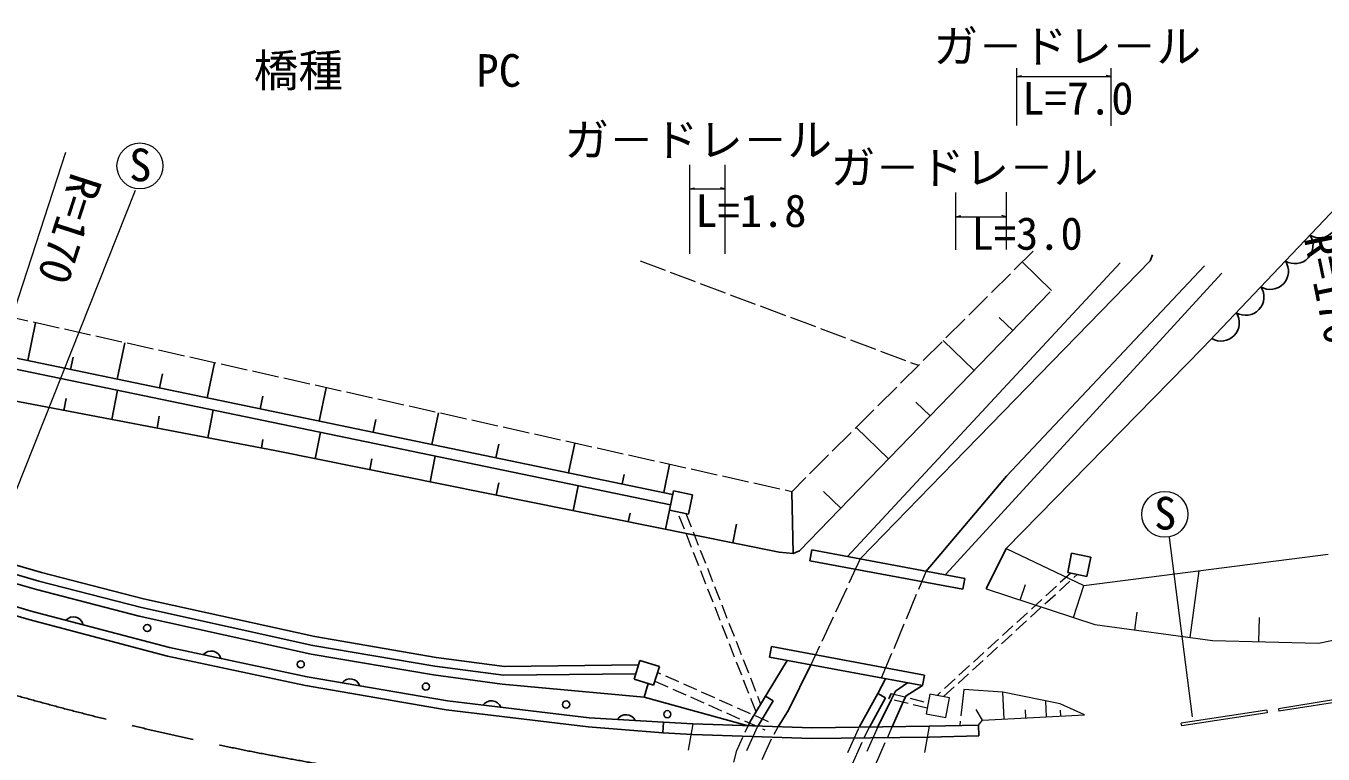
# Model space of a CAD drawing. Units: millimetres, scale not verified. Extents: x 52259 to 692259, y 20000 to 380000.
# Drawn here: x 141418 to 214144, y 275128 to 315993 of the extents above; entities that cross this region are included whole.
import ezdxf
from ezdxf.enums import TextEntityAlignment as Align

# ---------------------------------------------------------------- set-up
doc = ezdxf.new("R2010")
doc.units = ezdxf.units.MM
doc.header["$LTSCALE"] = 1000
doc.linetypes.add('CHAIN', pattern=[18.5, 12, -1.5, 3.5, -1.5])
for name, color, linetype, lineweight in [('M-BGD', 7, 'Continuous', 25), ('M-BGD-LWCN', 7, 'Continuous', 13), ('M-BMK', 7, 'Continuous', 13), ('現況平面', 7, 'Continuous', 13)]:
    doc.layers.add(name, color=color, linetype=linetype, lineweight=lineweight)
doc.layers.add('M-STR-STR1', color=1, linetype='Continuous')
doc.styles.add('ＭＳ ゴシック', font='')
doc.styles.get('ＭＳ ゴシック').set_extended_font_data('MS Gothic')

msp = doc.modelspace()

# ---------------------------------------------------------------- linework, layer by layer
at = {"layer": 'M-BGD', "lineweight": 13}
for p, q in [((196969, 310402), (196969, 313624)), ((202255, 310383), (202255, 313615)), ((196969, 313150), (197232, 313216)), ((196969, 313150), (202255, 313147)), ((202255, 313147), (201992, 313213)), ((178634, 303201), (178634, 308201)), ((180619, 303197), (180619, 308197)), ((178634, 306841), (178897, 306907)), ((178634, 306841), (180619, 306841)), ((180619, 306841), (180356, 306907)), ((193563, 303422), (193563, 306644)), ((196404, 303436), (196404, 306668)), ((193563, 305284), (193826, 305350)), ((193563, 305284), (196390, 305284)), ((196390, 305284), (196127, 305350))]:
    msp.add_line(p, q, dxfattribs=at)
at = {"layer": 'M-BGD'}
for p, q in [((207411, 297932), (215279, 306210)), ((187478, 286210), (202769, 302696)), ((204453, 302818), (193451, 291488)), ((198925, 301152), (197275, 302746)), ((204588, 303151), (204453, 302818)), ((192991, 285229), (208465, 302115)), ((207492, 302537), (196390, 290730)), ((198848, 301073), (184794, 286525)), ((196745, 298895), (195976, 299638)), ((141515, 297208), (141956, 299333)), ((146528, 296168), (146953, 298216)), ((194581, 296656), (192849, 298329)), ((207411, 297932), (196384, 286661)), ((140219, 296864), (177555, 289115)), ((140341, 297452), (177677, 289702)), ((143915, 296710), (144060, 297411)), ((151577, 295120), (151987, 297090)), ((148911, 295673), (149078, 296476)), ((155474, 292139), (138383, 295402)), ((146231, 293904), (146546, 295551)), ((157858, 293816), (158247, 295691)), ((143544, 294416), (143671, 295079)), ((154559, 294501), (154706, 295209)), ((192115, 294104), (191309, 294883)), ((148767, 293420), (148894, 294086)), ((151619, 292875), (151917, 294436)), ((160890, 293187), (161038, 293899)), ((164179, 292504), (164548, 294282)), ((157627, 291705), (157926, 293189)), ((189786, 291693), (187962, 293455)), ((154616, 292303), (154708, 292787)), ((167768, 291759), (167925, 292514)), ((171846, 290913), (172190, 292573)), ((183651, 286456), (155474, 292139)), ((160692, 291087), (160814, 291692)), ((164073, 290405), (164365, 291853)), ((177179, 289806), (177507, 291385)), ((193451, 291488), (188210, 286106)), ((167782, 289657), (167923, 290355)), ((172099, 288786), (172382, 290189)), ((174848, 290290), (174956, 290814)), ((196390, 290730), (191891, 285385)), ((177495, 288821), (177718, 289898)), ((178795, 289675), (177718, 289898)), ((178572, 288598), (178795, 289675)), ((184442, 286377), (184353, 289854)), ((187110, 288922), (186139, 289860)), ((177277, 287742), (177495, 288821)), ((178572, 288598), (177495, 288821)), ((142281, 285322), (132820, 288045)), ((175188, 288163), (175287, 288655)), ((181043, 286982), (181255, 288032)), ((142149, 284839), (132679, 287565)), ((142017, 284357), (132537, 287086)), ((185370, 285981), (185483, 286583)), ((194064, 284979), (185483, 286583)), ((196384, 286661), (195249, 284393)), ((132197, 285976), (141714, 283155)), ((184442, 286377), (183651, 286456)), ((184794, 286525), (184442, 286377)), ((193952, 284378), (185370, 285981)), ((188202, 286088), (188210, 286106)), ((199826, 285325), (200049, 286402)), ((201126, 286178), (200049, 286402)), ((200903, 285101), (201126, 286178)), ((132049, 285499), (141580, 282673)), ((148006, 283840), (142281, 285322)), ((191886, 285373), (191891, 285385)), ((200903, 285101), (199826, 285325)), ((147890, 283354), (142149, 284839)), ((193952, 284378), (194064, 284979)), ((147773, 282867), (142017, 284357)), ((157606, 281721), (148006, 283840)), ((141714, 283155), (149468, 281115)), ((157510, 281230), (147890, 283354)), ((141580, 282673), (149352, 280628)), ((157414, 280739), (147773, 282867)), ((164415, 280557), (157606, 281721)), ((149468, 281115), (157184, 279467)), ((164265, 279569), (157414, 280739)), ((164340, 280063), (157510, 281230)), ((183223, 281162), (183113, 280572)), ((191804, 279559), (183223, 281162)), ((149352, 280628), (157089, 278976)), ((168191, 279548), (164340, 280063)), ((168257, 280044), (164415, 280557)), ((175761, 280127), (168222, 280049)), ((175844, 280388), (175511, 279335)), ((176934, 280044), (175844, 280388)), ((176601, 278990), (176934, 280044)), ((184102, 280387), (182023, 276957)), ((183113, 280572), (191694, 278969)), ((184165, 277597), (185426, 280140)), ((157184, 279467), (165055, 278114)), ((168125, 279053), (164265, 279569)), ((175603, 279626), (168191, 279548)), ((175511, 279335), (176601, 278990)), ((189181, 278530), (189620, 279356)), ((191804, 279559), (191694, 278969)), ((157089, 278976), (164983, 277619)), ((176074, 278330), (168125, 279053)), ((176312, 279082), (176074, 278330)), ((190074, 278472), (190164, 278658)), ((190164, 278658), (190854, 279126)), ((165055, 278114), (172998, 277159)), ((181914, 276721), (176074, 278330)), ((183310, 278116), (182465, 276721)), ((182883, 278375), (183310, 278116)), ((189181, 278530), (188133, 276635)), ((189619, 278288), (188709, 276642)), ((189181, 278530), (189619, 278288)), ((189189, 276649), (189928, 278171)), ((189801, 278221), (189930, 278535)), ((189928, 278171), (190074, 278472)), ((189992, 276659), (190555, 277925)), ((190555, 277925), (190686, 278220)), ((164983, 277619), (172939, 276663)), ((177159, 276919), (172998, 277159)), ((183600, 276665), (184165, 277597)), ((177125, 276320), (172939, 276663)), ((177125, 276320), (177159, 276919)), ((177159, 276919), (178814, 276825)), ((178814, 276825), (185492, 276601)), ((181982, 276869), (181914, 276721)), ((182023, 276957), (181982, 276869)), ((182465, 276721), (182457, 276703)), ((185492, 276601), (192053, 276685)), ((192053, 276685), (194834, 276752)), ((194848, 276152), (194834, 276752)), ((177125, 276320), (178787, 276226)), ((178787, 276226), (185486, 276001)), ((185486, 276001), (192064, 276085)), ((192064, 276085), (194848, 276152))]:
    msp.add_line(p, q, dxfattribs=at)
msp.add_lwpolyline([(190686, 278220), (190765, 278397), (191694, 278969)], dxfattribs=at)
for centre in [(148217, 282203), (156826, 280166), (163844, 278915), (171704, 277910), (177380, 277366)]:
    msp.add_circle(centre, 200, dxfattribs=at)
for centre, radius, start, end in [((213937, 305125), 1025, 239.13447, 33.7737), ((212559, 303676), 1025, 239.13447, 33.7737), ((211182, 302226), 1025, 239.13447, 33.7737), ((209804, 300776), 1025, 239.13447, 33.7737), ((208426, 299327), 1025, 239.13447, 33.7737), ((144073, 282258), 567, 13.33532, 137.19035), ((151803, 280343), 567, 16.01395, 139.86898), ((159596, 278781), 567, 18.31792, 142.17294), ((204433, 267129), 25770, 151.98282, 152.0138), ((167506, 277550), 567, 21.22036, 145.07538), ((175063, 276773), 567, 24.77085, 148.62588)]:
    msp.add_arc(centre, radius, start, end, dxfattribs=at)
at = {"layer": 'M-BGD-LWCN'}
msp.add_line((134389, 280377), (143648, 308912), dxfattribs=at)
at = {"layer": 'M-BMK'}
for p, q in [((147536, 306764), (138621, 284291)), ((205514, 287274), (206800, 277214))]:
    msp.add_line(p, q, dxfattribs=at)
for centre in [(147810, 308133), (205273, 288583)]:
    msp.add_circle(centre, 1290, dxfattribs=at)
at = {"layer": 'M-BMK', "color": 2, "linetype": 'CHAIN', "lineweight": 25}
msp.add_arc((186859, 442077), 170000, 252.02226, 281.72049, dxfattribs=at)
at = {"layer": '現況平面'}
for p, q in [((197885, 303354), (196823, 302295)), ((175853, 302808), (177257, 302281)), ((177538, 302175), (178942, 301648)), ((196611, 302083), (195549, 301023)), ((179223, 301543), (180627, 301015)), ((180908, 300910), (182312, 300382)), ((195337, 300812), (194275, 299752)), ((141525, 299429), (140061, 299756)), ((182593, 300277), (183997, 299749)), ((184278, 299644), (185682, 299117)), ((143282, 299036), (141818, 299364)), ((145038, 298644), (143574, 298971)), ((185963, 299011), (187368, 298484)), ((194062, 299540), (193000, 298481)), ((146795, 298251), (145331, 298578)), ((148551, 297858), (147088, 298186)), ((187648, 298378), (189053, 297851)), ((192788, 298269), (191726, 297210)), ((150308, 297466), (148844, 297793)), ((189333, 297745), (190738, 297218)), ((152065, 297073), (150601, 297400)), ((153821, 296680), (152358, 297007)), ((191514, 296998), (190452, 295938)), ((191019, 297112), (191462, 296946)), ((155578, 296287), (154114, 296615)), ((157335, 295895), (155871, 296222)), ((159091, 295502), (157627, 295829)), ((160848, 295109), (159384, 295436)), ((190239, 295726), (189177, 294667)), ((162605, 294716), (161141, 295044)), ((164361, 294324), (162897, 294651)), ((166118, 293931), (164654, 294258)), ((167874, 293538), (166411, 293866)), ((188965, 294455), (187903, 293396)), ((169631, 293146), (168167, 293473)), ((187691, 293184), (186629, 292124)), ((171388, 292753), (169924, 293080)), ((173144, 292360), (171681, 292687)), ((174901, 291967), (173437, 292295)), ((176658, 291575), (175194, 291902)), ((186416, 291913), (185355, 290853)), ((178414, 291182), (176950, 291509)), ((180171, 290789), (178707, 291116)), ((181928, 290396), (180464, 290724)), ((183684, 290004), (182220, 290331)), ((185142, 290641), (184353, 289854)), ((184353, 289854), (183977, 289938)), ((178342, 287742), (178051, 288487)), ((178425, 288628), (178716, 287883)), ((178743, 286718), (178452, 287463)), ((178826, 287604), (179117, 286859)), ((179227, 286580), (179518, 285835)), ((179144, 285693), (178852, 286438)), ((188196, 286076), (187562, 284716)), ((179545, 284669), (179253, 285414)), ((179628, 285555), (179919, 284810)), ((191473, 284383), (191886, 285373)), ((200002, 285288), (199412, 284748)), ((200173, 285038), (200364, 285213)), ((206687, 281669), (207195, 285412)), ((179946, 283645), (179654, 284390)), ((180029, 284531), (180320, 283786)), ((187435, 284445), (186800, 283085)), ((197164, 283765), (197453, 284646)), ((199191, 284546), (198600, 284005)), ((199361, 284295), (199951, 284835)), ((200148, 282786), (200736, 284581)), ((190781, 282721), (191358, 284106)), ((198379, 283803), (197789, 283263)), ((198550, 283552), (199140, 284092)), ((180347, 282620), (180055, 283365)), ((180429, 283507), (180721, 282762)), ((197568, 283060), (196977, 282520)), ((197738, 282810), (198328, 283350)), ((203587, 282089), (203724, 283093)), ((180748, 281596), (180456, 282341)), ((180830, 282482), (181122, 281737)), ((186674, 282813), (186039, 281454)), ((190088, 281060), (190665, 282444)), ((196756, 282318), (196166, 281778)), ((196927, 282067), (197517, 282607)), ((210545, 281432), (210580, 282800)), ((181231, 281458), (181523, 280713)), ((195945, 281575), (195354, 281035)), ((196115, 281324), (196705, 281865)), ((181149, 280572), (180857, 281317)), ((185913, 281182), (185426, 280140)), ((189395, 279398), (189972, 280783)), ((195133, 280832), (194543, 280292)), ((195304, 280582), (195894, 281122)), ((181550, 279547), (181258, 280292)), ((181632, 280434), (181924, 279689)), ((194322, 280090), (193731, 279550)), ((194492, 279839), (195082, 280379)), ((177018, 279621), (176827, 279706)), ((178024, 279174), (177292, 279499)), ((182033, 279409), (182325, 278664)), ((193510, 279347), (192920, 278807)), ((193681, 279097), (194271, 279637)), ((176675, 279226), (177406, 278901)), ((177681, 278779), (178412, 278455)), ((179029, 278728), (178298, 279052)), ((180034, 278281), (179303, 278606)), ((181951, 278523), (181659, 279268)), ((192699, 278605), (192500, 278422)), ((192869, 278354), (193459, 278894)), ((194007, 278760), (193835, 277270)), ((196195, 278601), (194007, 278760)), ((199414, 277939), (196195, 278601)), ((196272, 277095), (196195, 278601)), ((178686, 278333), (179417, 278008)), ((179691, 277886), (180422, 277561)), ((181039, 277834), (180308, 278159)), ((182351, 277499), (182060, 278244)), ((182434, 278385), (182612, 277929)), ((189804, 278220), (189801, 278221)), ((189930, 278535), (190704, 278334)), ((190873, 277962), (190096, 278150)), ((190995, 278259), (191769, 278058)), ((191942, 277704), (191165, 277891)), ((192089, 278498), (191884, 277389)), ((193204, 278292), (192089, 278498)), ((192999, 277183), (193204, 278292)), ((198639, 277216), (198594, 278108)), ((200773, 277325), (199414, 277939)), ((216424, 278439), (211637, 277676)), ((216448, 278291), (211660, 277528)), ((180696, 277440), (181428, 277115)), ((182045, 277388), (181314, 277713)), ((183050, 276941), (182319, 277266)), ((191884, 277389), (192999, 277183)), ((195054, 277033), (194689, 277628)), ((195054, 277033), (200773, 277325)), ((197485, 277157), (197462, 277607)), ((199444, 277257), (199427, 277585)), ((210994, 277588), (206195, 276868)), ((211016, 277440), (206217, 276720)), ((210994, 277588), (211016, 277440)), ((211637, 277676), (211660, 277528)), ((178814, 276825), (178548, 275349)), ((181702, 276993), (182433, 276668)), ((181743, 276352), (181914, 276721)), ((182433, 276668), (181809, 275304)), ((182707, 276547), (182843, 276486)), ((183364, 276246), (183600, 276665)), ((188097, 276571), (187486, 275201)), ((188419, 276061), (188709, 276642)), ((189189, 276649), (188573, 275281)), ((189719, 276044), (189992, 276659)), ((192053, 276685), (191797, 275207)), ((193801, 276972), (193772, 276727)), ((194834, 276752), (195054, 277033)), ((206217, 276720), (206195, 276868)), ((181271, 275332), (181617, 276080)), ((182690, 274826), (183224, 275981)), ((187684, 274417), (188295, 275787)), ((188988, 274399), (189597, 275770)), ((181102, 274677), (181271, 275332))]:
    msp.add_line(p, q, dxfattribs=at)
for points in [[(195249, 284393), (201347, 282393), (207955, 281497), (213894, 281347), (244175, 287536), (254472, 289870), (264988, 292008), (283915, 294665), (275490, 296210)], [(196384, 286661), (200736, 284581), (214424, 286342)]]:
    msp.add_lwpolyline(points, dxfattribs=at)

# ---------------------------------------------------------------- texts
at = {"layer": 'M-BGD', "style": 'ＭＳ ゴシック'}
for p in [(192303, 313383), (171611, 308129), (186540, 306571)]:
    msp.add_text('ガ－ドレ－ル', height=1833, dxfattribs=at).set_placement(p, align=Align.BOTTOM_LEFT)
for s, p in [('L=7.0', (197281, 312852)), ('L=1.8', (178947, 306542)), ('L=3.0', (194434, 305264))]:
    msp.add_text(s, height=1833, dxfattribs=at).set_placement(p, align=Align.TOP_LEFT)
at = {"layer": 'M-BGD-LWCN', "style": 'ＭＳ ゴシック'}
for rotation, p in [(252.022, (141522, 302079)), (281.72, (213786, 297869))]:
    msp.add_text('R=170', height=1833, rotation=rotation, dxfattribs=at).set_placement(p, align=Align.BOTTOM_RIGHT)
at = {"layer": 'M-BMK', "style": 'ＭＳ ゴシック'}
for p in [(147829, 306726), (205292, 287177)]:
    msp.add_text('S', height=1833, dxfattribs=at).set_placement(p, align=Align.BOTTOM_CENTER)
at = {"layer": 'M-STR-STR1', "style": 'ＭＳ ゴシック'}
msp.add_text('橋種      PC', height=1833, dxfattribs=at).set_placement((154193, 312028), align=Align.BOTTOM_LEFT)

doc.saveas('drawing.dxf')
